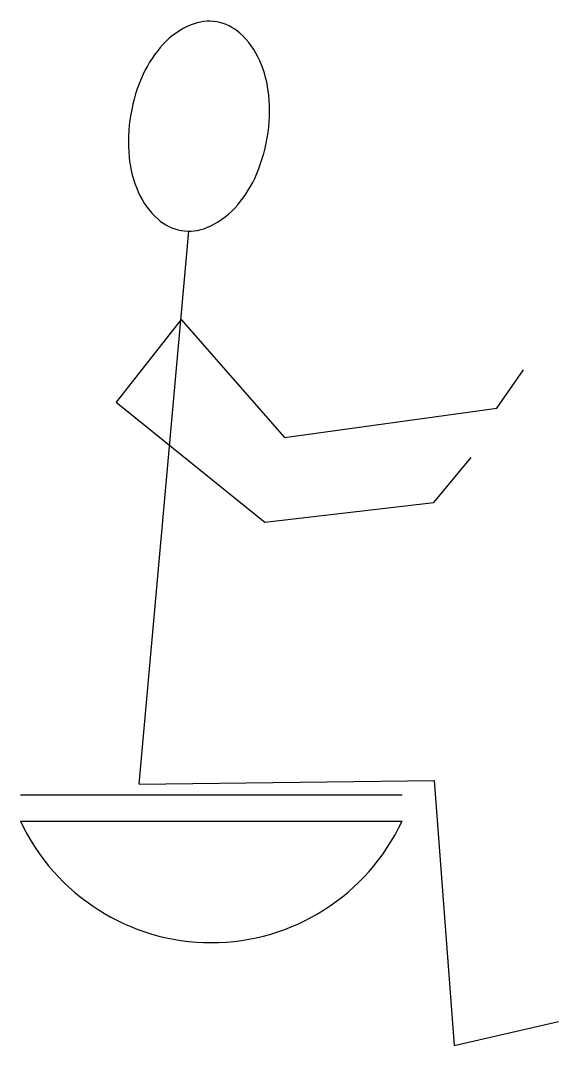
# Model space of a CAD drawing. Extents: x 76 to 152, y 1 to 146.
import ezdxf

# ---------------------------------------------------------------- set-up
doc = ezdxf.new("R2010")
doc.units = 0
doc.header["$LTSCALE"] = 20
doc.header["$MEASUREMENT"] = 0
doc.layers.add('BACKGRND', color=9, linetype='CONTINUOUS')
doc.layers.add('DETAIL', color=3, linetype='CONTINUOUS')

# ---------------------------------------------------------------- blocks, each defined once
blk = doc.blocks.new('MAN2')
at = {"layer": 'DETAIL'}
for p, q in [((-10.3, -12.78), (-3.23, 65.73)), ((-4.35, 53.2), (-13.55, 41.44)), ((-4.35, 53.2), (10.31, 36.42)), ((40.46, 40.6), (44.23, 46.04)), ((-13.55, 41.44), (7.54, 24.41)), ((10.31, 36.42), (40.46, 40.6)), ((31.51, 27.19), (36.81, 33.6)), ((7.54, 24.41), (31.51, 27.19)), ((-10.3, -12.78), (31.54, -12.27)), ((31.54, -12.27), (34.4, -49.89)), ((34.4, -49.89), (49.19, -46.48))]:
    blk.add_line(p, q, dxfattribs=at)
blk.add_lwpolyline([(-4.33, 65.82, 0.142053), (-0.69, 66.24, 0.107164), (3.26, 69, 0.078839), (6.09, 73.22, 0.066254), (7.87, 78.98, 0.066254), (8.09, 85.02, 0.078839), (6.81, 89.93, 0.107164), (4, 93.84, 0.142053), (0.7, 95.43, 0.142053), (-2.94, 95.02, 0.107164), (-6.89, 92.26, 0.078839), (-9.71, 88.04, 0.066254), (-11.5, 82.27, 0.066254), (-11.72, 76.24, 0.078839), (-10.44, 71.32, 0.107164), (-7.62, 67.42, 0.142053)], format="xyb", close=True, dxfattribs=at)

msp = doc.modelspace()

# ---------------------------------------------------------------- linework, layer by layer
at = {"layer": 'BACKGRND'}
for p, q in [((75.7, 36.3), (129.82, 36.3)), ((75.7, 32.54), (129.82, 32.54))]:
    msp.add_line(p, q, dxfattribs=at)
msp.add_arc((102.76, 45.16), 29.86, 205.0009, 334.9991, dxfattribs=at)

# ---------------------------------------------------------------- block references
at = {"layer": 'DETAIL'}
msp.add_blockref('MAN2', (102.83, 50.58), dxfattribs=at)

doc.saveas('drawing.dxf')
